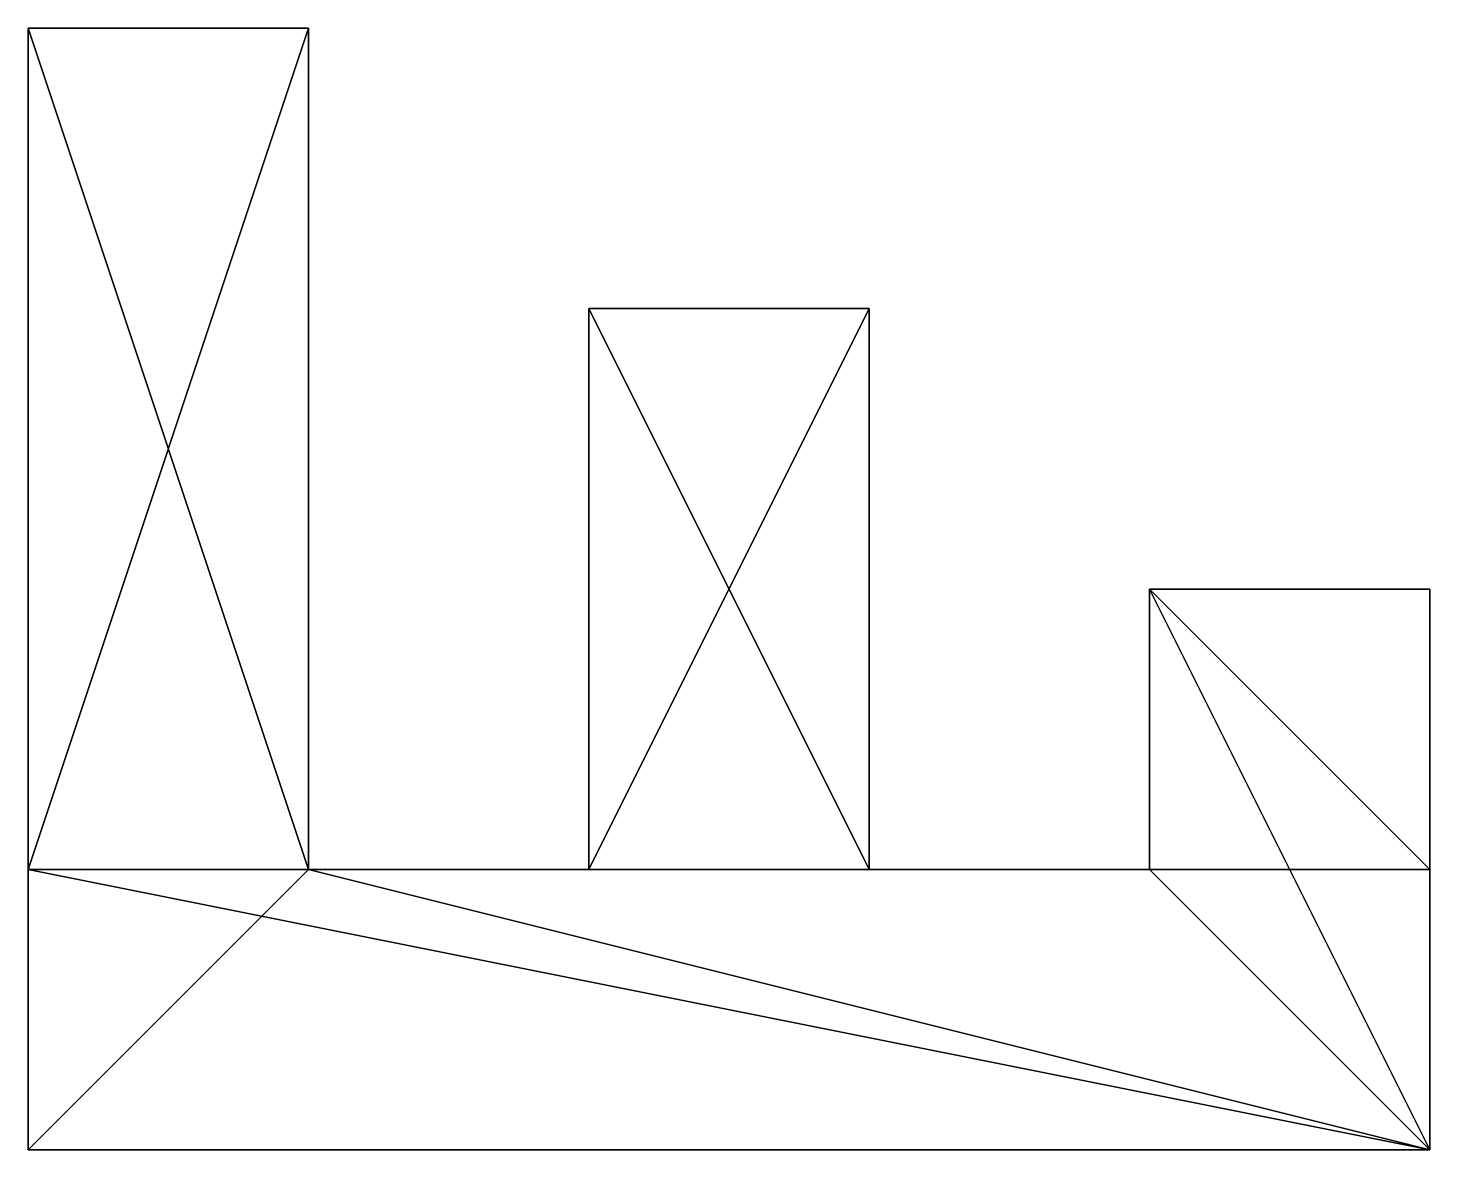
# Model space of a CAD drawing. Extents: x 0 to 5, y 0 to 4.
import ezdxf

# ---------------------------------------------------------------- set-up
doc = ezdxf.new("R2010")
doc.units = 0
doc.layers.get('0').update_dxf_attribs({"linetype": 'CONTINUOUS'})

# ---------------------------------------------------------------- blocks, each defined once
blk = doc.blocks.new('*U8')
at = {"color": 7}
mesh = blk.add_polyface(dxfattribs=at)
corners = [(0, 4), (1, 4, 1), (1, 4), (0, 4, 1)]
mesh.append_faces([[corners[k] for k in face] for face in [(0, 1, 2)]], dxfattribs={"vtx0": -1, "color": 7})
mesh.append_faces([[corners[k] for k in face] for face in [(0, 3, 1)]], dxfattribs={"vtx2": -1, "color": 7})
mesh = blk.add_polyface(dxfattribs=at)
corners = [(1, 4, 1), (0, 4, 1), (0, 1, 1), (1, 1, 1)]
mesh.append_faces([[corners[k] for k in face] for face in [(0, 1, 2), (2, 3, 0)]], dxfattribs={"vtx2": -1, "color": 7})
mesh = blk.add_polyface(dxfattribs=at)
corners = [(0, 1, 1), (0, 4), (0, 0), (0, 0, 5), (0, 4, 1), (0, 1, 5)]
mesh.append_faces([[corners[k] for k in face] for face in [(0, 1, 2)]], dxfattribs={"vtx0": -1, "vtx2": -1, "color": 7})
mesh.append_faces([[corners[k] for k in face] for face in [(2, 3, 0)]], dxfattribs={"vtx1": -1, "vtx2": -1, "color": 7})
mesh.append_faces([[corners[k] for k in face] for face in [(0, 4, 1), (3, 5, 0)]], dxfattribs={"vtx2": -1, "color": 7})
mesh = blk.add_polyface(dxfattribs=at)
corners = [(0, 4), (1, 4), (1, 1), (0, 0), (5, 0), (5, 1)]
mesh.append_faces([[corners[k] for k in face] for face in [(2, 3, 0), (2, 4, 3)]], dxfattribs={"vtx0": -1, "vtx2": -1, "color": 7})
mesh.append_faces([[corners[k] for k in face] for face in [(0, 1, 2), (2, 5, 4)]], dxfattribs={"vtx2": -1, "color": 7})
mesh = blk.add_polyface(dxfattribs=at)
corners = [(1, 1), (1, 4), (1, 1, 1), (1, 4, 1)]
mesh.append_faces([[corners[k] for k in face] for face in [(0, 1, 2)]], dxfattribs={"vtx1": -1, "color": 7})
mesh.append_faces([[corners[k] for k in face] for face in [(1, 3, 2)]], dxfattribs={"vtx2": -1, "color": 7})
mesh = blk.add_polyface(dxfattribs=at)
corners = [(2, 3, 2), (3, 3, 3), (3, 3, 2), (2, 3, 3)]
mesh.append_faces([[corners[k] for k in face] for face in [(0, 1, 2)]], dxfattribs={"vtx0": -1, "color": 7})
mesh.append_faces([[corners[k] for k in face] for face in [(0, 3, 1)]], dxfattribs={"vtx2": -1, "color": 7})
mesh = blk.add_polyface(dxfattribs=at)
corners = [(3, 3, 3), (2, 3, 3), (2, 1, 3), (3, 1, 3)]
mesh.append_faces([[corners[k] for k in face] for face in [(0, 1, 2), (2, 3, 0)]], dxfattribs={"vtx2": -1, "color": 7})
mesh = blk.add_polyface(dxfattribs=at)
corners = [(2, 1, 3), (2, 3, 3), (2, 3, 2), (2, 1, 2)]
mesh.append_faces([[corners[k] for k in face] for face in [(0, 1, 2), (2, 3, 0)]], dxfattribs={"vtx2": -1, "color": 7})
mesh = blk.add_polyface(dxfattribs=at)
corners = [(3, 3, 2), (3, 1, 2), (2, 3, 2), (2, 1, 2)]
mesh.append_faces([[corners[k] for k in face] for face in [(0, 1, 2)]], dxfattribs={"vtx1": -1, "color": 7})
mesh.append_faces([[corners[k] for k in face] for face in [(1, 3, 2)]], dxfattribs={"vtx2": -1, "color": 7})
mesh = blk.add_polyface(dxfattribs=at)
corners = [(3, 1, 2), (3, 3, 2), (3, 1, 3), (3, 3, 3)]
mesh.append_faces([[corners[k] for k in face] for face in [(0, 1, 2)]], dxfattribs={"vtx1": -1, "color": 7})
mesh.append_faces([[corners[k] for k in face] for face in [(1, 3, 2)]], dxfattribs={"vtx2": -1, "color": 7})
mesh = blk.add_polyface(dxfattribs=at)
corners = [(0, 1, 5), (0, 0, 5), (5, 0, 5), (4, 1, 5), (4, 2, 5), (5, 2, 5)]
mesh.append_faces([[corners[k] for k in face] for face in [(2, 3, 0), (2, 4, 3)]], dxfattribs={"vtx0": -1, "vtx2": -1, "color": 7})
mesh.append_faces([[corners[k] for k in face] for face in [(0, 1, 2), (2, 5, 4)]], dxfattribs={"vtx2": -1, "color": 7})
mesh = blk.add_polyface(dxfattribs=at)
corners = [(4, 2, 4), (5, 2, 5), (5, 2, 4), (4, 2, 5)]
mesh.append_faces([[corners[k] for k in face] for face in [(0, 1, 2)]], dxfattribs={"vtx0": -1, "color": 7})
mesh.append_faces([[corners[k] for k in face] for face in [(0, 3, 1)]], dxfattribs={"vtx2": -1, "color": 7})
mesh = blk.add_polyface(dxfattribs=at)
corners = [(4, 2, 4), (4, 1, 4), (4, 1, 5), (4, 2, 5)]
mesh.append_faces([[corners[k] for k in face] for face in [(0, 1, 2), (2, 3, 0)]], dxfattribs={"vtx2": -1, "color": 7})
mesh = blk.add_polyface(dxfattribs=at)
corners = [(4, 2, 4), (5, 2, 4), (5, 1, 4), (4, 1, 4)]
mesh.append_faces([[corners[k] for k in face] for face in [(0, 1, 2), (2, 3, 0)]], dxfattribs={"vtx2": -1, "color": 7})
mesh = blk.add_polyface(dxfattribs=at)
corners = [(5, 2, 5), (5, 0, 5), (5, 1, 4), (5, 0), (5, 2, 4), (5, 1)]
mesh.append_faces([[corners[k] for k in face] for face in [(0, 1, 2), (1, 3, 2)]], dxfattribs={"vtx1": -1, "vtx2": -1, "color": 7})
mesh.append_faces([[corners[k] for k in face] for face in [(2, 4, 0), (3, 5, 2)]], dxfattribs={"vtx2": -1, "color": 7})
mesh = blk.add_polyface(dxfattribs=at)
corners = [(2, 1, 3), (1, 1), (1, 1, 1), (0, 1, 5), (4, 1, 4), (2, 1, 2), (3, 1, 2), (5, 1, 4), (4, 1, 5), (0, 1, 1), (5, 1), (3, 1, 3)]
mesh.append_faces([[corners[k] for k in face] for face in [(2, 3, 0), (3, 4, 0)]], dxfattribs={"vtx0": -1, "vtx1": -1, "vtx2": -1, "color": 7})
mesh.append_faces([[corners[k] for k in face] for face in [(0, 1, 2), (6, 10, 1), (6, 7, 10), (7, 11, 0)]], dxfattribs={"vtx0": -1, "vtx2": -1, "color": 7})
mesh.append_faces([[corners[k] for k in face] for face in [(0, 5, 1), (5, 6, 1), (4, 7, 0), (6, 11, 7)]], dxfattribs={"vtx1": -1, "vtx2": -1, "color": 7})
mesh.append_faces([[corners[k] for k in face] for face in [(3, 8, 4), (2, 9, 3)]], dxfattribs={"vtx2": -1, "color": 7})
mesh = blk.add_polyface(dxfattribs=at)
corners = [(0, 0, 5), (0, 0), (5, 0, 5), (5, 0)]
mesh.append_faces([[corners[k] for k in face] for face in [(0, 1, 2)]], dxfattribs={"vtx1": -1, "color": 7})
mesh.append_faces([[corners[k] for k in face] for face in [(1, 3, 2)]], dxfattribs={"vtx2": -1, "color": 7})

msp = doc.modelspace()

# ---------------------------------------------------------------- block references
msp.add_blockref('*U8', (0, 0))

doc.saveas('drawing.dxf')
